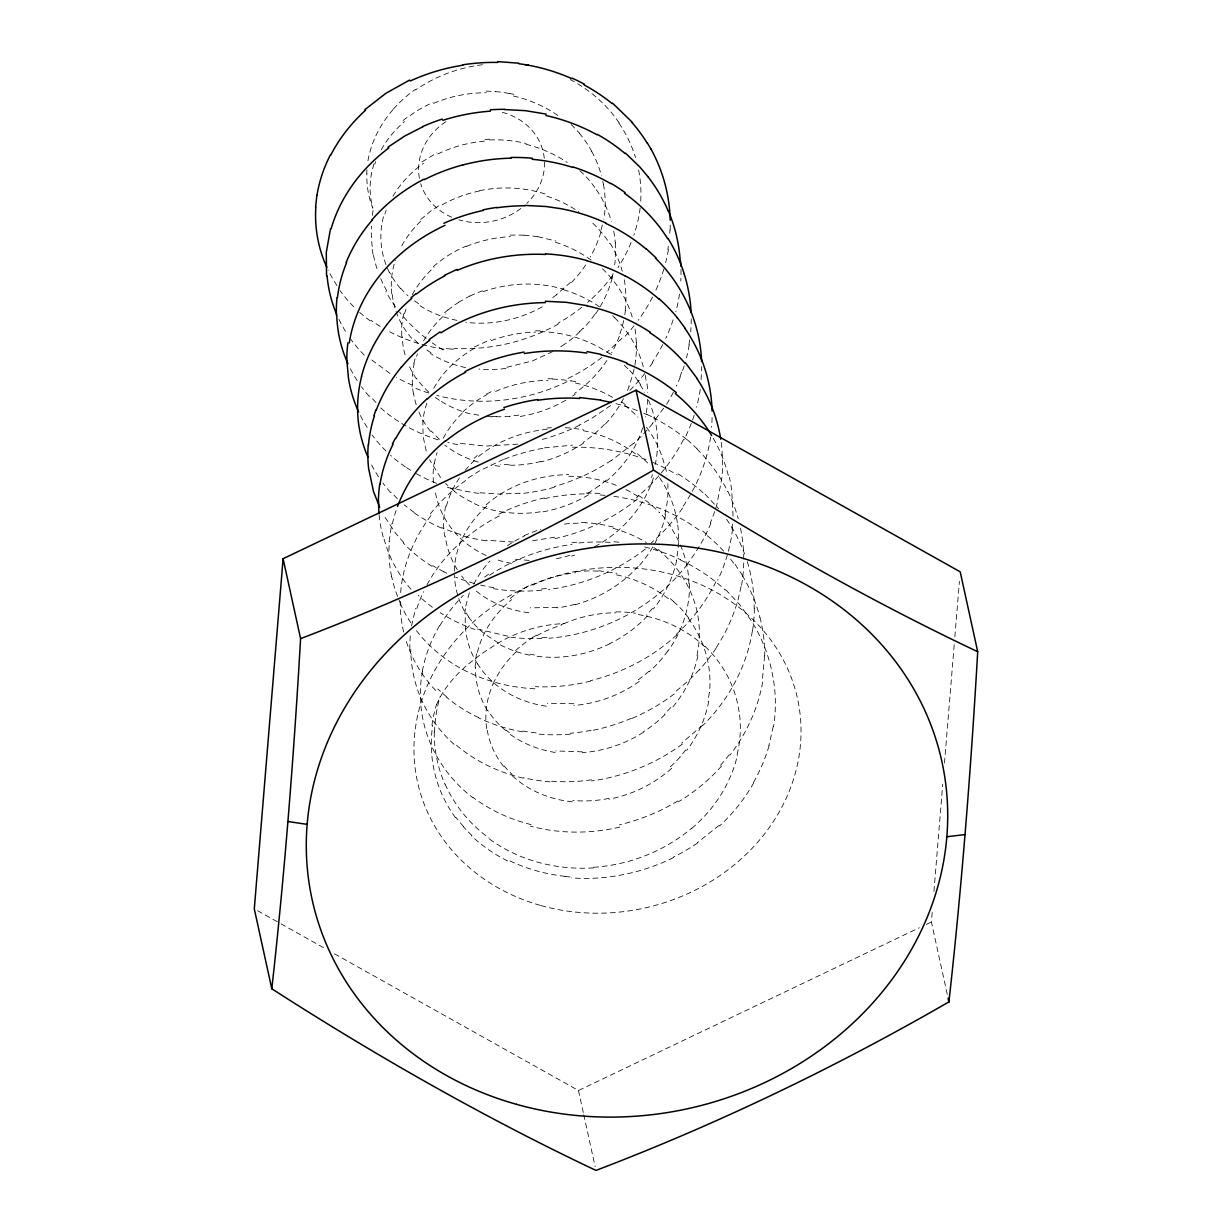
<?xml version="1.0" encoding="UTF-8"?>
<svg xmlns="http://www.w3.org/2000/svg" width="1232" height="1232" viewBox="0 0 1232 1232"><rect width="100%" height="100%" fill="white"/><g stroke="black" fill="none" stroke-linecap="round" stroke-linejoin="round"><path stroke-width="0.75" stroke-dasharray="5 3.75" d="M434.203 732.039L434.311 738.492A170.416 147.132 -12.9 0 0 444.952 784.245M733.04 516.1L731.7 490.136A179.472 165.843 -11.3 0 0 729.375 477.354M475.075 667.405L476.568 652.282M764.625 655.901L762.146 681.943M669.777 233.31L669.992 230.045M947.285 994.44L931.407 921.983L932.193 912.404M933.933 891.367L942.742 784.214M944.467 763.162L954.23 644.521M954.846 636.867L959.42 581.381M701.085 379.61L701.609 369.816A176.884 163.44 -11.6 0 0 701.716 366.551M389.143 541.418L391.699 523.677M732.024 529.129L732.67 522.614M640.147 207.962L639.439 213.321A162.947 144.683 -16.9 0 1 633.802 235.312M709.324 692.446L708.015 701.177M688.919 344.914L689.658 340.032M667.852 249.588L668.345 246.338M422.453 671.163L421.498 677.076A175.283 146.362 -12.1 0 0 421.714 712.435A180.041 150.335 -13.7 0 0 440.117 761.838A174.39 146.762 -17.4 0 0 472.842 797.674M773.249 726.372L768.907 745.699M411.473 625.948L415.646 608.377M697.035 655.563L699.037 642.488L699.329 629.321A118.318 111.373 -12.8 0 0 696.142 607.684A120.89 113.39 -5 0 0 681.881 575.837A114.468 106.491 0 0 0 661.353 552.567M465.742 606.082L469.438 592.423M445.568 506.136L443.828 517.455A116.516 94.079 -11.1 0 0 444.66 536.228M741.063 586.586L738.107 599.43A180.149 164.919 -20.4 0 1 715.9 648.124M403.726 313.775L402.926 317.533A112.235 90.814 -8.8 0 0 401.678 328.852L401.74 336.398M664.926 514.452L666.666 505.767A112.081 105.228 -18.8 0 0 667.929 492.631L667.913 488.242A117.795 110.865 -13.4 0 0 667.821 483.853M602.356 224.994L600.492 232.17M413.767 363.733L415.738 356.248M373.927 163.902L371.91 171.371A112.174 90.814 -8.5 0 0 370.324 182.706L370.124 186.479A118.21 95.434 -11.8 0 0 372.049 205.128L372.819 208.162L371.664 205.066A116.578 99.638 -13.4 0 1 366.89 173.281M436.513 704.689C448.895 675.906 476.676 655.624 503.18 640.193C521.937 630.322 542.835 624.362 564.04 623.623A117.671 103.396 -5.3 0 1 611.488 612.874L615.923 612.797M679.925 376.823L682.266 370.57M663.617 408.177L652.513 423.346M685.808 749.888L679.972 756.972M729.313 754.739L720.535 765.318M652.56 608.315L646.554 615.261M670.886 707.43L664.633 714.175M699.191 669.823L689.55 679.756L673.673 693.262M579.548 331.731L582.782 328.451M622.037 338.215L606.822 352.429M651.713 483.914L636.282 497.913M570.585 282.282L556.602 294.433M702.717 725.078L681.589 743.142M676.291 634.388L686.162 624.655A180.011 164.364 -21.2 0 0 716.855 579.825M420.743 219.481L430.522 211.226L441.472 204.019M515.607 650.558L522.06 644.952M474.135 458.319L477.308 455.486M719.118 825.378L697.297 842.75M633.479 443.366L611.457 460.522M486.07 504.951C508.523 484.946 538.831 474.936 568.676 474.613M444.613 312.728L447.863 309.956M403.126 120.52L409.809 115.13M610.641 405.528L591.837 418.295L579.487 425.009M599.199 485.731L587.649 493.524M484.546 577.1L488.642 574.189M421.945 161.9L436.99 152.83M560.76 346.716L565.396 343.62M468.129 477.985L479.587 470.824L504.273 458.997M458.412 302.348L469.977 295.911M532.686 637.437L536.459 635.173M552.829 351.536L532.624 360.868L505.921 367.521M524.216 588.265L531.962 584.03M474.428 347.008L490.598 339.478M486.702 393.963L494.679 390.051M334.503 953.83L578.47 1090.52L919.303 927.758M926.218 924.462L931.407 921.983M561.114 624.501L564.04 623.623M554.785 537.214L529.005 541.279M517.794 444.182L485.115 446.076L458.196 443.197M518.857 415.092L509.848 416.2M544.482 447.863L572.433 445.152M591.483 779.841L584.584 780.703A172.603 150.643 -23.4 0 1 563.902 781.781L550.273 781.18M541.51 589.05L548.409 588.234M571.802 542.773L578.794 541.957M557.08 607.391L530.284 607.838M519.981 493.216L499.33 494.094L478.955 492.708M573.943 703.734L547.254 703.256M484.961 139.493L489.581 139.185M541.911 637.729L548.825 637.283M582.366 751.843L555.74 750.919M510.171 235.081L524.093 235.127M535.458 330.807L540.093 330.807M586.17 493.031L600.23 493.401M513.513 542.049L486.378 540.232M548.055 378.732L552.691 378.809M529.159 560.421L513.082 559.051M486.224 91.106L495.51 91.507M581.319 522.553L585.97 522.691M491.953 416.385L496.388 416.601M453.453 349.195L451.651 349.087M451.251 349.056L444.321 348.471M598.583 570.755L616.955 573.311M565.057 876.476L571.802 877.107M507.877 636.189L475.552 628.566M530.13 654.254L534.426 654.993M537.953 236.683L555.955 241.072M571.171 380.796L575.714 381.72M509.309 93.37L513.852 94.325M613.397 527.065L599.815 524.124A111.742 99.653 5.4 0 0 585.955 522.83M647.046 414.46L653.237 417.448M443.843 571.833L432.694 565.657M257.642 910.756L279.371 922.922M281.035 923.861L326.157 949.148M498.375 642.996L484.915 634.11A112.389 91.753 -19.6 0 1 476.153 626.164A115.192 93.786 -18.7 0 1 468.761 617.232M431.015 352.814L424.332 348.302M389.882 373.373L369.816 358.543M418.649 303.703L413.167 299.853M414.091 512.42L404.204 504.858M621.683 401.894L625.332 404.573M506.152 730.176L509.34 732.593M702.548 531.038L707.815 535.258M454.608 491.214L451.513 488.719A112.713 91.938 -19.3 0 1 445.661 483.437M658.165 549.426L661.646 552.275M637.452 453.776L644.274 459.659A112.435 104.766 -0.6 0 1 649.495 464.972M670.27 598.66L673.704 601.586M446.954 697.235L437.807 688.965M687.24 439.732L697.158 448.756M579.887 170.755L582.089 172.773A112.774 105.12 -0.8 0 1 591.16 182.629L596.534 189.682M439.393 439.377L431.185 431M418.172 343.297L412.566 337.799M704.858 646.754L700.377 642.75A126.157 113.236 -6.5 0 0 635.265 614.106M612.612 315.715L614.783 317.764M571.155 124.447L579.379 133.071M397.351 498.683L390.944 492.138M376.006 402.448L369.6 395.888M725.663 589.681L739.323 604.204L750.95 620.189A180.103 166.32 -10 0 1 773.542 680.819M705.043 494.171L718.656 508.708M400.662 288.303L403.311 291.168A111.019 90.66 -19.7 0 0 407.961 295.742M403.68 542.465L395.703 533.364L383.491 514.868M504.134 765.934L506.691 768.86A113.067 92.261 -19.4 0 0 512.173 774.435M463.509 826.703L455.886 817.34M688.75 618.002L683.175 611.087A111.789 104.073 -0.2 0 0 673.642 601.647M440.563 477.585L429.645 459.767M670.531 526.033L667.99 522.43A112.728 105.228 -1.5 0 0 659.366 512.25M735.073 564.318L742.326 575.252M468.853 617.186L464.741 610.764M638.084 380.811L640.548 384.492M726.603 519.242L730.237 524.74A181.073 167.075 -9.2 0 1 744.605 554.03M426.226 451.004L423.084 436.328L422.853 421.267A115.392 93.447 -8.4 0 1 427.981 400.107M578.47 1090.52L583.352 1112.804M583.752 1114.667L595.148 1166.689M373.034 254.362L371.741 246.569M391.776 293.924L391.145 286.44M433.418 482.559L433.094 475.028A112.512 90.999 -9.2 0 1 434.08 463.694M636.39 342.742L635.142 329.699A121.029 113.637 -6.1 0 0 634.619 326.819M688.919 583.737L688.38 574.99A120.182 112.682 -4.6 0 0 670.054 526.326M409.856 649.603L409.84 643.689A170.925 142.943 -10.5 0 1 410.564 633.34M434.557 732.024A176.422 152.352 -12.9 0 1 440.024 696.881M445.122 784.183A168.645 145.53 -12.4 0 0 471.348 822.807A162.947 141.126 -14.8 0 0 489.243 838.207M593.531 867.913A159.806 139.509 -17.5 0 1 488.873 838.592M593.547 867.282A151.459 133.995 -18 0 0 604.82 866.158A151.721 134.334 -18.1 0 0 691.676 828.197M691.83 828.335A142.727 128.775 -16.1 0 0 699.699 821.143A143.898 129.591 -16.4 0 0 737.475 755.108M739.6 714.914A135.797 122.738 -14.1 0 1 737.013 755.031M705.151 646.492A133.734 121.198 -12.1 0 1 739.477 714.93M615.938 611.873A119.874 106.891 -6 0 1 635.45 613.213M372.203 246.492A127.959 121.768 -37.2 0 1 371.402 226.18M372.341 215.4A127.959 121.768 -37.2 0 1 373.496 208.254M386.833 290.968A132.07 126.665 -29.9 0 1 379.441 275.475M376.961 268.561A132.07 126.665 -29.9 0 1 373.265 254.316M443.32 349.996A164.457 157.403 -10.1 0 1 432.201 342.835M426.18 338.369A164.457 157.403 -10.1 0 1 399.507 312.004M395.518 306.737A164.457 157.403 -10.1 0 1 385.77 291.522M444.121 349.118A178.886 152.922 -21.2 0 1 387.125 330.438M380.226 326.434A178.886 152.922 -21.2 0 1 371.032 320.32M631.107 242.458A162.947 144.683 -16.9 0 1 617.91 267.714M612.674 275.306A162.947 144.683 -16.9 0 1 587.679 302.394M581.781 307.276A162.947 144.683 -16.9 0 1 557.896 323.261M638.623 170.031A152.737 137.953 -11.6 0 1 640.702 201.586M618.88 123.015A152.737 137.953 -11.6 0 1 635.496 157.511M619.126 122.877A145.699 131.208 -9.8 0 0 588.881 91.307A142.943 128.59 -8.6 0 0 570.308 79.587M482.497 64.742A134.365 118.087 -6.3 0 0 424.301 84.407A128.944 112.189 -7.5 0 0 415.677 89.813M393.408 109.032A125.556 108.893 -7.8 0 1 415.338 89.428M367.952 160.714A124.37 107.492 -8.1 0 1 393.501 109.094M366.751 173.281A117.641 100.793 -11.7 0 1 366.936 169.693M558.358 324.001A171.125 150.427 -16.7 0 1 453.961 348.41M374.79 164.087A120.135 97.836 -6 0 1 375.683 161.654M381.242 149.78A120.135 97.836 -6 0 1 404.481 121.552M410.194 115.5A115.007 96.866 1.2 0 1 433.033 102.472M433.556 103.365A120.135 102.934 3.2 0 1 486.27 92.739M495.495 91.63A112.02 100.131 5.4 0 1 509.278 93.493M513.405 96.004A119.966 108.385 5.1 0 1 558.65 116.008M579.225 133.179A116.039 108.508 -2.5 0 1 591.776 151.367M591.668 151.413A121.183 113.837 -6.7 0 1 601.462 175.729M602.818 181.397A121.183 113.837 -6.7 0 1 603.372 184.261M603.449 184.246A115.546 108.739 -13.6 0 1 603.896 219.25M600.846 232.247A121.029 112.867 -23.6 0 1 590.251 257.088M585.693 264.957A119.258 110.233 -26.8 0 1 571.14 282.79M556.787 294.664A117.44 105.582 -30 0 1 550.427 299.114M542.28 306.814A116.84 103.811 -30.1 0 1 465.696 322.26M456.98 320.366A120.212 101.517 -26.2 0 1 418.033 304.412M400.462 288.442A117.625 95.542 -17.7 0 1 389.697 272.595M389.512 272.672A121.321 98.083 -15 0 1 381.212 243.951A114.006 92.092 -10.3 0 1 384.261 213.906M384.892 214.045A119.211 97.005 -6.3 0 1 386.17 210.395M392.931 196.258A119.211 97.005 -6.3 0 1 423.454 163.317M437.791 154A120.428 102.672 2.7 0 1 485.177 141.049M489.643 139.986A114.268 101.193 5.3 0 1 526.218 143.513M526.002 144.283A120.012 108.57 5.1 0 1 567.244 162.47M596.38 189.774A118.626 111.203 -4.4 0 1 606.96 209.009A120.659 113.436 -8 0 1 611.334 221.375M613.721 231.262A120.659 113.436 -8 0 1 615.292 242.843M615.338 242.827A114.022 107.184 -16.9 0 1 614.66 264.803M613.059 273.535A114.022 107.184 -16.9 0 1 611.981 277.862M612.242 277.908A120.89 112.82 -23.2 0 1 595.041 314.653M594.702 314.453A117.81 108.339 -27.9 0 1 583.09 328.698M579.671 331.839A112.882 102.364 -29.6 0 1 565.488 343.743M505.952 368.399A114.36 98.36 -28.3 0 1 478.894 369.046M465.604 367.598A120.952 101.702 -25.6 0 1 430.461 353.461M411.719 338.369A119.596 97.205 -18 0 1 392.176 293.863M391.283 286.425A114.899 92.893 -9.6 0 1 395.38 260.183M401.74 245.861A120.736 98.637 -5 0 1 421.744 220.189M442.134 204.835A119.874 101.748 2.2 0 1 479.648 190.929M479.571 190.698A118.503 103.134 4.5 0 1 511.465 188.034A115.007 102.241 5.4 0 1 547.47 194.748M546.946 196.211A116.84 106.383 4.5 0 1 579.055 212.058M592.823 223.238A116.84 106.383 4.5 0 1 609.671 243.474M610.086 243.274A120.228 112.743 -4.8 0 1 622.283 271.256M624.254 279.756A120.228 112.743 -4.8 0 1 625.517 288.427L625.933 297.189A112.543 105.721 -18.2 0 1 625.225 310.356M625.409 310.372A116.994 109.648 -20.6 0 1 624.793 314.761M623.7 320.582A116.994 109.648 -20.6 0 1 619.018 336.259M619.296 336.351A121.013 112.497 -24.9 0 1 611.657 352.737M606.883 360.529A121.013 112.497 -24.9 0 1 601.509 367.968M601.478 367.952A114.468 104.674 -28.8 0 1 574.574 393.408M575.19 394.255A120.089 107.677 -30.1 0 1 572.572 396.011M565.888 400.169A120.089 107.677 -30.1 0 1 518.949 416.632M509.832 416.354A112.158 96.05 -27.9 0 1 496.373 416.724M491.845 416.847A118.226 100.131 -26.6 0 1 487.441 416.462M478.74 415.199A118.226 100.131 -26.6 0 1 470.285 413.305M470.054 413.798A120.49 100.639 -24.5 0 1 439.485 400.261M439.424 400.308A114.73 94.217 -21.2 0 1 433.926 396.396M428.813 392.146A114.73 94.217 -21.2 0 1 416.709 378.578M416.37 378.748A120.413 97.59 -16.7 0 1 408.916 365.457M405.082 354.847A120.413 97.59 -16.7 0 1 402.156 336.351M404.527 313.883A119.673 97.236 -6.8 0 1 406.883 306.537M412.289 294.664A119.673 97.236 -6.8 0 1 434.126 267.19M433.356 266.666A114.561 95.742 0 0 1 466.327 246.061M466.497 246.4A120.474 103.026 3 0 1 510.325 236.606M524.077 235.25A112.204 100.146 5.4 0 1 537.937 236.806M555.509 242.273A120.012 109.109 4.7 0 1 591.776 260.522M602.402 268.776A114.745 106.63 0.5 0 1 621.713 292.877A121.029 113.637 -6.1 0 1 632.185 316.901M636.436 342.742A113.036 106.229 -17.7 0 1 635.512 360.314M635.666 360.329A117.44 110.018 -20.9 0 1 628.797 386.093M629.213 386.232A120.028 111.496 -25.2 0 1 627.488 390.405M623.515 398.598A120.028 111.496 -25.2 0 1 604.804 424.701M604.435 424.378A113.76 103.442 -29.4 0 1 583.183 442.334M583.66 443.012A120.536 107.939 -30.1 0 1 540.971 461.861M540.894 461.446A115.469 100.208 -29 0 1 509.186 465.249M509.263 464.71A113.221 96.573 -27.5 0 1 500.377 464.31M499.869 466.25A119.473 101.07 -26.4 0 1 491.014 465.065M478.216 462.077A119.473 101.07 -26.4 0 1 444.844 445.137M430.522 431.416A120.012 97.436 -17.5 0 1 418.788 411.811M416.2 404.727A120.012 97.436 -17.5 0 1 413.629 393.747M413.413 393.793A115.654 93.386 -11.3 0 1 414.168 363.763M416.601 356.418A119.966 97.667 -6.1 0 1 417.463 353.984M423.562 340.956A119.966 97.667 -6.1 0 1 445.953 313.744M447.955 310.033A112.143 94.156 0.7 0 1 458.504 302.456M470.07 296.034A118.873 101.471 2.8 0 1 482.482 290.829M482.929 291.722A120.905 103.858 3.4 0 1 518.333 284.361A114.899 101.409 5.2 0 1 563.686 289.258M563.532 289.736A119.72 108.401 5 0 1 600.123 307.261M614.737 317.81A111.465 103.95 -1 0 1 623.685 327.727L628.951 334.858A118.565 111.173 -4.7 0 1 637.391 350.319A120.721 113.513 -8.4 0 1 643.289 366.766M645.26 375.283A120.721 113.513 -8.4 0 1 646.523 383.937M647.046 383.876A116.686 109.787 -15.2 0 1 647.662 392.685M647.647 399.307A116.686 109.787 -15.2 0 1 645.537 416.97M642.704 427.827A116.686 109.787 -15.2 0 1 607.053 480.603M606.467 479.956A112.328 101.779 -29.7 0 1 599.276 485.839M588.434 494.802A120.597 107.538 -30.1 0 1 540.309 512.266M540.263 511.804A114.16 98.344 -28.4 0 1 504.335 512.096M504.242 512.358A121.09 101.994 -25.8 0 1 471.548 502.363M471.733 502.086A117.748 97.128 -22.2 0 1 454.392 491.414M433.772 388.28A121.075 98.806 -5.3 0 1 445.43 371.71A115.885 95.973 -1.7 0 1 475.152 347.901M491.214 340.633A120.459 103.611 3.5 0 1 535.52 332.147M540.093 331.608A114.699 102.087 5.4 0 1 576.283 337.583A121.059 110.048 4.7 0 1 608.993 353.338M609.209 353.076A116.054 107.461 1.6 0 1 611.688 354.785M624.378 365.288A116.054 107.461 1.6 0 1 629.567 370.601M629.752 370.447A112.174 104.797 -1.9 0 1 638.037 380.842M640.086 384.754A120.289 112.836 -5.1 0 1 644.598 392.315M648.463 400.184A120.289 112.836 -5.1 0 1 657.195 433.91L657.364 438.284A112.697 105.906 -17.6 0 1 657.01 451.466M657.226 451.466A115.9 108.77 -19.3 0 1 655.178 464.587M652.467 474.628A115.9 108.77 -19.3 0 1 651.497 477.462M653.407 477.924A117.533 109.386 -24.6 0 1 593.531 547.224M574.574 555.139A117.533 109.386 -24.6 0 1 571.571 556.079M569.738 555.309A118.087 103.519 -29.6 0 1 553.245 559.374M511.496 563.363A117.81 99.13 -25.7 0 1 495.649 559.251M486.209 555.509A117.81 99.13 -25.7 0 1 434.927 489.874M434.342 463.709A116.917 94.71 -8.2 0 1 437.114 452.529M443.304 438.13A120.751 98.806 -4.5 0 1 463.093 412.366M462.693 412.104A114.345 95.511 -0.1 0 1 487.117 394.517M495.541 391.453A120.228 102.934 3.1 0 1 548.101 380.38M552.691 379.086A112.99 100.654 5.4 0 1 571.109 381.073M575.406 382.983A120.197 108.524 5.2 0 1 613.382 397.89M624.655 405.343A116.624 108.231 0.9 0 1 637.945 417.186M646.492 427.258A116.624 108.231 0.9 0 1 664.895 466.589M665.295 466.512A117.795 110.865 -13.4 0 1 666.928 475.121M665.757 514.591A119.858 111.958 -22.7 0 1 638.438 566.535M638.161 566.304A114.838 104.812 -29 0 1 609.424 589.928A121.152 108.046 -30.1 0 1 575.205 604.696M575.113 604.25A118.272 103.195 -29.4 0 1 557.095 607.869M528.836 612.735A117.918 99.653 -26.3 0 1 474.936 589.974M469.5 584.984A117.918 99.653 -26.3 0 1 461.723 576.083M457.303 569.661A117.918 99.653 -26.3 0 1 445.214 536.105M446.369 506.244A119.797 97.328 -6.9 0 1 459.49 477.893M465.172 470.331A119.797 97.328 -6.9 0 1 475.598 459.382M478.509 456.533A117.179 98.19 0.4 0 1 547.07 429.337M546.916 428.074A114.283 100.808 5.2 0 1 551.505 427.72M565.288 427.689A114.283 100.808 5.2 0 1 583.568 429.906M583.383 430.692A120.028 108.216 5.2 0 1 636.574 454.7M659.567 477.723A117.733 110.233 -3.4 0 1 667.682 491.66A121.075 113.821 -7.9 0 1 677.692 525.048M677.754 525.032A114.068 107.307 -15.8 0 1 676.26 560.113M676.722 560.175A120.305 112.451 -22.3 0 1 653.437 608.931M647.401 615.954A115.823 105.367 -29.4 0 1 609.855 643.504M609.948 643.674A120.828 107.292 -30.1 0 1 574.651 655.332A114.622 98.93 -28.6 0 1 534.18 655.794M529.775 655.178A120.936 101.501 -25.3 0 1 497.944 643.551M464.356 610.949A120.228 97.266 -15.4 0 1 454.454 574.974M454.3 571.217A115.038 92.954 -10 0 1 462.477 537.86M462.585 537.922A120.182 98.144 -5.1 0 1 487.164 505.767M568.722 476.26A116.763 103.58 5.4 0 1 617.632 485.901M625.887 489.612A116.763 103.58 5.4 0 1 637.622 496.25M638.345 495.341A116.27 107.538 1.9 0 1 659.151 512.404M689.473 583.706A117.286 110.218 -17.6 0 1 667.944 651.035M667.821 650.927A116.516 107.092 -28 0 1 649.372 671.594M649.018 671.224A112.805 102.025 -29.8 0 1 638.13 679.879M639.285 681.419A119.427 107.169 -30.1 0 1 573.927 705.459M546.33 706.198A116.978 98.575 -25.9 0 1 477.708 664.033M477.631 664.033A119.211 96.65 -16.8 0 1 465.573 613.613M464.834 613.644A112.174 90.752 -9 0 1 465.804 606.082M473.796 584.199A120.567 98.36 -5.4 0 1 489.966 561.037M507.353 545.807A114.899 95.542 -0.9 0 1 524.339 536.043M524.108 535.72A120.875 103.257 2.9 0 1 540.817 529.313M564.456 524.077A118.38 103.442 4.7 0 1 581.335 523.184M613.012 528.297A120.674 109.355 4.9 0 1 646.338 542.557M653.853 547.516A120.674 109.355 4.9 0 1 657.441 550.18M697.882 655.686A120.274 112.435 -22.3 0 1 671.825 708.154M665.003 714.514A115.284 104.658 -29.6 0 1 643.196 731.916M643.443 732.316A121.167 108.262 -30.1 0 1 609.486 747.716A117.363 102.595 -29.5 0 1 582.336 752.598M555.216 752.475A120.228 101.209 -25.8 0 1 508.708 733.256M505.782 730.514A114.992 93.894 -19.6 0 1 487.703 710.233M487.333 710.402A119.981 97.143 -16 0 1 475.537 667.359M477.431 652.39A119.335 96.866 -7.2 0 1 511.665 599.584M510.202 598.413A112.574 94.464 0.6 0 1 524.385 588.465M532.686 585.092A120.582 102.841 2.7 0 1 575.667 572.695M575.498 571.771A116.532 102.61 5.1 0 1 598.552 571.201M616.57 574.851A120.197 108.493 5.2 0 1 669.423 599.537M688.272 618.325A120.151 112.543 -3.7 0 1 708.693 666.173A115.146 108.339 -15.2 0 1 709.493 692.446M708.754 701.27A120.32 112.559 -21.9 0 1 686.671 750.473M680.064 757.049A112.512 102.502 -29.2 0 1 670.285 766.843M671.702 768.291A118.796 107.723 -29.6 0 1 608.993 799.152M608.885 798.382A114.114 98.668 -28.7 0 1 572.788 800.4M572.387 801.816A119.057 100.654 -26.3 0 1 511.511 775.02M503.488 766.335A120.043 97.436 -17.4 0 1 486.979 728.543M486.702 728.605A115.223 93.031 -11.2 0 1 493.108 683.945M493.046 683.96A120.259 98.113 -5.4 0 1 516.716 651.343M522.152 645.029A111.511 93.663 0.8 0 1 532.778 637.529M536.829 635.65A118.796 100.885 2.2 0 1 561.392 625.117M370.37 320.982A173.743 147.085 -19.4 0 1 358.312 311.126M353.861 306.86A173.743 147.085 -19.4 0 1 340.094 290.66M336.952 285.547A178.886 149.395 -13.9 0 1 328.082 270.039M670.223 225.148A177.177 163.594 -13.4 0 1 670.1 230.045M668.437 249.649A178.933 164.333 -18.8 0 1 665.665 262.601M663.879 269.007A178.933 164.333 -18.8 0 1 655.532 290.921M652.575 297.004A178.933 164.333 -18.8 0 1 638.253 320.243M634.08 325.741A178.933 164.333 -18.8 0 1 622.73 338.785M601.894 357.372A176.037 157.742 -23.6 0 1 565.919 379.425M567.059 381.735A176.869 157.003 -24.1 0 1 436.744 395.395M428.705 393.054A176.869 157.003 -24.1 0 1 411.734 386.632M412.551 385.231A181.366 154.616 -20.9 0 1 396.581 377.562M364.272 355.124A177.839 149.38 -16.6 0 1 350.535 338.877M345.53 331.393A177.839 149.38 -16.6 0 1 338.461 318.303M680.988 269.546A174.621 161.13 -14.5 0 1 680.772 281.004M679.463 294.078A174.621 161.13 -14.5 0 1 675.814 311.896M673.134 319.796A180.935 165.873 -19.8 0 1 665.757 338.492M662.785 344.56A180.935 165.873 -19.8 0 1 652.452 362.131M652.837 362.347A176.13 160.899 -21.1 0 1 648.941 367.983M644.798 373.481A176.13 160.899 -21.1 0 1 628.613 391.545M579.579 425.194A180.796 160.052 -24.1 0 1 540.109 440.009M457.688 444.66A178.871 153.338 -21.6 0 1 447.801 442.504M438.161 439.824A178.871 153.338 -21.6 0 1 379.872 407.207M369.107 396.242A178.732 149.565 -15 0 1 361.5 386.802M357.234 380.642A178.732 149.565 -15 0 1 349.21 366.397M691.214 318.842A171.248 158.081 -14.3 0 1 690.705 331.885M689.212 344.945A177.177 162.701 -18.7 0 1 686.455 357.896M684.176 365.904A177.177 162.701 -18.7 0 1 682.605 370.663M680.28 376.93A181.289 166.551 -19.1 0 1 676.322 386.17M673.38 392.238A181.289 166.551 -19.1 0 1 664.941 406.96M652.714 423.485A178.363 161.839 -22.4 0 1 633.664 443.535M611.349 460.368A179.795 159.159 -24.1 0 1 554.215 486.563M554.369 487.225A178.625 157.28 -23.9 0 1 519.981 493.693M478.771 493.354A177.824 151.859 -21 0 1 452.452 487.995M452.144 488.657A180.057 154.416 -21.9 0 1 445.799 486.686M436.528 483.329A180.057 154.416 -21.9 0 1 416.154 473.565M410.687 470.285A180.057 154.416 -21.9 0 1 405.374 466.805M405.313 466.851A173.62 146.839 -19 0 1 390.529 455.27M386.047 451.051A173.62 146.839 -19 0 1 372.141 434.988M367.213 427.473A179.98 150.443 -14.4 0 1 359.898 414.522M700.253 389.404A178.424 163.964 -18.5 0 1 696.557 407.191M694.217 415.153A178.424 163.964 -18.5 0 1 683.945 439.901M683.39 439.685A178.902 162.917 -21.9 0 1 651.482 483.714M637.36 499.083A178.717 160.098 -23.7 0 1 555.016 538.584M486.209 540.817A179.934 154.508 -21.7 0 1 460.06 535.027M460.368 534.38A177.531 150.35 -19.6 0 1 441.98 527.727M441.703 528.158A180.165 153.384 -20.6 0 1 413.89 512.635M390.529 492.43A176.977 148.317 -15.7 0 1 382.859 483.036M378.547 476.876A176.977 148.317 -15.7 0 1 371.094 463.971M712.081 417.494A174.436 161.146 -13.1 0 1 711.588 427.288M710.602 437.067A177.47 162.763 -19.8 0 1 682.051 507.83M682.528 508.108A176.376 160.822 -21.5 0 1 651.435 542.773M645.306 549.041A178.779 159.914 -23.7 0 1 548.486 589.497M541.526 590.205A174.544 152.152 -23.2 0 1 493.493 588.665M493.786 587.695A180.442 153.661 -20.6 0 1 480.665 585.092M474.243 583.429A180.442 153.661 -20.6 0 1 455.64 577.115M446.754 573.203A180.442 153.661 -20.6 0 1 443.874 571.802M432.093 566.366A177.223 150.135 -19.2 0 1 403.187 542.835M721.244 442.442A179.626 165.781 -9.5 0 1 721.659 445.661L722.568 458.627A172.172 158.913 -14.5 0 1 721.844 478.185L716.962 504.088A175.699 160.545 -21.3 0 1 710.34 522.922M710.941 523.107A180.842 165.796 -19.9 0 1 687.117 564.148M687.41 564.318A174.266 158.173 -22.4 0 1 635.296 610.302M635.358 610.379A178.933 159.174 -24 0 1 548.825 638.238M541.88 638.453A173.419 150.427 -22.7 0 1 507.707 636.805M475.044 629.506A177.562 151.243 -20.6 0 1 440.209 612.674M432.432 607.299A177.562 151.243 -20.6 0 1 418.218 595.272M411.011 589.235A175.914 148.579 -18.6 0 1 383.491 536.936M383.198 537.013A177.577 148.225 -13.9 0 1 379.163 515.376M713.313 438.376A176.022 159.929 -2.2 0 1 728.82 477.477M732.532 529.159A177.762 163.671 -17.1 0 1 717.717 580.149M676.83 634.896A175.899 157.912 -23.5 0 1 630.399 666.296A180.919 160.56 -24 0 1 590.621 680.649M590.713 681.08A174.621 153.861 -24 0 1 535.381 686.655M534.981 688.811A176.73 151.32 -21.4 0 1 416.077 630.199M410.826 622.807A176.73 151.32 -21.4 0 1 400.785 604.573M401.047 604.465A180.95 151.151 -14 0 1 391.653 576.591M391.637 576.591A176.546 147.347 -12.8 0 1 389.327 541.418M392.361 523.769A178.347 149.888 -7.7 0 1 397.043 507.861M615.923 403.649A179.81 162.347 -1.6 0 1 637.391 410.626M643.782 413.274A179.81 162.347 -1.6 0 1 646.923 414.676M653.114 417.648A179.472 163.178 -2.6 0 1 687.117 439.855M696.942 448.941A175.283 161.269 -7.1 0 1 727.696 491.414M740.494 528.158A180.088 166.382 -10.9 0 1 742.588 540.987A174.436 161.038 -13.9 0 1 741.356 586.617M727.85 491.352A180.088 166.382 -10.9 0 1 738.214 518.703M716.069 648.217A179.133 163.163 -21.7 0 1 699.314 669.931M674.227 693.924A177.5 158.651 -23.8 0 1 631.554 718.61M631.431 718.318A180.888 160.36 -24.1 0 1 591.098 730.699M591.052 730.345A173.481 152.568 -23.9 0 1 570.416 733.256M570.401 734.149A174.59 151.952 -23 0 1 535.92 733.856M536.151 732.855A173.943 148.81 -21.3 0 1 522.768 731.038M522.491 731.839A180.75 154.893 -21.5 0 1 478.617 717.871M478.74 717.686A176.992 150.258 -19.9 0 1 446.754 697.42M435.697 690.49A177.023 148.287 -15.5 0 1 405.559 639.085M403.634 631.985A177.023 148.287 -15.5 0 1 400.246 601.385M400.646 592.561A177.023 148.287 -15.5 0 1 431.693 514.653M430.322 513.96A175.545 148.779 -5.2 0 1 468.591 478.478M504.35 459.166A180.611 157.711 -1.2 0 1 544.513 448.048M572.495 447.231A176.407 156.449 -0.8 0 1 646.846 459.983M653.176 462.539A176.407 156.449 -0.8 0 1 677.277 474.982M678.108 473.92A177.038 160.822 -2.3 0 1 704.796 494.386M747.27 561.684A178.856 165.227 -10.9 0 1 753.414 591.961A173.928 160.653 -12.6 0 1 754.153 608.208M754.323 608.192A173.158 159.76 -14.6 0 1 752.475 631.077M752.352 631.061A178.594 163.779 -19.8 0 1 702.979 725.309M682.374 744.097A179.148 159.883 -23.9 0 1 591.56 780.919M550.119 781.843A176.407 151.397 -21.6 0 1 523.446 777.669M523.246 778.162A178.347 152.429 -21.2 0 1 454.762 743.805M454.084 744.344A176.653 148.733 -17.4 0 1 410.795 649.526M416.847 608.608A176.222 148.518 -6.5 0 1 423.531 591.653M426.996 584.784A176.222 148.518 -6.5 0 1 499.853 515.577M498.852 514.114A179.826 156.68 -1.3 0 1 544.39 497.928M544.59 498.652A178.378 156.048 -1.1 0 1 586.186 493.832M600.107 494.987A178.178 159.606 -1.1 0 1 605.297 495.387M613.921 496.373A178.178 159.606 -1.1 0 1 701.655 531.978M707.353 535.704A174.405 159.544 -4.4 0 1 724.247 551.797M730.684 559.328A174.405 159.544 -4.4 0 1 734.688 564.549M742.188 575.329A180.842 166.89 -9.3 0 1 759.882 617.232M759.898 617.232A177.423 163.902 -11.4 0 1 764.749 655.886M762.67 682.004A179.502 164.903 -18.7 0 1 729.96 755.154M721.552 766.073A174.482 158.158 -22.4 0 1 678.432 801.786M677.877 800.939A180.195 159.898 -24.1 0 1 619.48 824.778M619.896 827.072A175.529 154.755 -23.9 0 1 530.484 826.148M531.115 824.608A179.472 152.876 -20.6 0 1 473.073 797.458M422.345 671.163A178.301 150.196 -6.5 0 1 439.655 625.594M439.855 625.671A180.288 152.722 -5.2 0 1 463.294 595.364M489.581 575.252A179.056 154.585 -2.4 0 1 572.079 544.421M578.917 542.973A174.79 153.415 -0.9 0 1 613.798 542.573M613.89 541.772A173.034 155.201 -1.1 0 1 619.126 542.249M644.86 547.023A180.272 162.716 -1.5 0 1 680.68 559.744M680.526 560.021A178.394 161.669 -2 0 1 725.263 590.051M773.619 680.803A174.22 160.961 -12.2 0 1 773.634 726.418M769.061 745.73A181.273 166.104 -20 0 1 753.337 782.69M753.722 782.859A177.085 161.931 -20.8 0 1 719.642 825.871M697.512 843.027A179.549 159.898 -24 0 1 673.226 857.21M673.427 857.626A179.425 159.513 -24.1 0 1 620.004 875.244A174.051 152.475 -23.6 0 1 571.648 877.908M565.088 876.352A179.78 153.23 -20.8 0 1 508.246 860.105M507.63 860.968A177.701 151.29 -20.5 0 1 471.548 835.866M471.964 835.512A171.217 144.021 -17.2 0 1 463.432 826.764M455.44 817.601A176.33 147.47 -14.7 0 1 432.648 725.309M431.939 725.294A177.3 148.595 -8.9 0 1 436.482 704.673M502.363 112.328A63.309 55.933 -12.4 0 1 526.834 203.342M520.859 208.47A63.309 55.933 -12.4 0 1 458.951 219.866M451.697 217.232A63.309 55.933 -12.4 0 1 420.728 183.722M419.388 178.286A63.309 55.933 -12.4 0 1 447.57 120.613M540.971 905.551A194.533 171.833 -12.4 0 0 798.167 701.763A194.533 171.833 -12.4 0 0 483.36 613.551A194.533 171.833 -12.4 0 0 540.971 905.551"/><path stroke-width="1.5" d="M283.098 558.727L254.3 908.893L271.795 988.772A1145.976 140.463 -88.9 0 0 287.903 821.513A1145.976 140.463 -88.9 0 0 300.593 638.607L283.098 558.727L636.035 390.19L960.205 571.817L977.7 651.697A1145.976 140.463 -88.9 0 1 948.886 1002.078M315.577 207.176L316.87 195.318M330.499 228.813L326.28 252.375L326.557 275.983M373.943 415.661L375.914 409.902M392.392 443.967L395.287 438.423M371.925 219.866C386.432 203.095 404.281 189.297 423.993 179.179M364.903 109.633L385.893 93.293L409.655 80.049M411.072 297.697L416.2 293.478M429.121 339.555L440.117 331.855M387.972 147.162L404.789 135.997L423.038 126.665M444.49 275.306L456.872 269.454M965.01 834.603L946.854 836.728M545.283 301.27L566.35 302.317L587.11 305.644M524.878 205.405L545.93 206.499L559.805 208.501A178.702 161.407 -1.5 0 1 606.036 223.131M504.427 109.525L525.479 110.68L546.223 114.114M497.713 61.615L518.734 63.186M579.764 397.551L600.646 400.046M307.153 824.362L287.903 821.513M587.002 351.597L600.739 354.292M612.612 103.211L631.77 121.783M646.076 248.664L655.932 257.75M625.502 153.153L639.885 167.044L648.386 177.177M658.904 298.621L663.832 303.149A170.586 156.418 -5.3 0 1 677.307 317.81M685.577 363.009L697.42 378.84M677.354 317.779L685.238 328.374M647.416 143.066L650.727 148.733M379.733 507.291L373.527 491.63L368.645 468.653A173.235 144.668 -11.6 0 1 368.214 445.091M948.086 998.151L948.902 1001.862M636.035 390.19L653.53 470.07A1145.914 378.763 36.4 0 0 977.7 651.713M271.795 988.772A1145.914 378.763 36.4 0 0 595.965 1170.415A1145.914 519.226 -29 0 0 948.917 1001.878M653.545 470.085A1145.914 519.226 -29 0 1 300.593 638.623M525.694 64.757A142.943 128.59 -8.6 0 1 528.59 65.265M326.834 267.359A178.886 149.395 -13.9 0 1 315.823 207.176M316.963 195.334A176.484 148.348 -7.5 0 1 330.284 155.093M330.669 155.232A179.934 151.628 -6.6 0 1 365.596 110.172M410.241 81.019A180.057 156.202 -1.7 0 1 462.939 65.188M462.862 64.803A176.792 154.631 -1 0 1 497.697 62.432M518.657 63.694A178.317 160.591 -1.4 0 1 571.894 78.679M572.172 78.17A177.747 160.73 -1.6 0 1 584.492 84.269M584.076 84.916A180.272 163.81 -2.6 0 1 612.196 103.642M631.523 121.968A175.575 161.315 -6.4 0 1 647.216 143.174M650.789 148.687A180.118 166.459 -11.1 0 1 667.96 197.582A177.177 163.594 -13.4 0 1 670.193 220.251M336.644 314.252A177.839 149.38 -16.6 0 1 327.096 275.906M331.085 228.906A178.84 150.52 -6.9 0 1 388.804 147.948M422.915 126.48A179.78 157.588 -0.8 0 1 442.303 119.057M442.842 120.336A180.057 156.71 -1.4 0 1 490.459 111.142M490.351 109.802A175.006 153.831 -0.8 0 1 504.427 109.325M545.838 115.5A179.918 161.638 -1.1 0 1 597.012 134.796M597.335 134.35A178.732 161.731 -1.5 0 1 625.086 153.553M648.355 177.208A178.625 164.58 -7.9 0 1 668.221 211.042M668.345 210.995A179.025 165.488 -13.2 0 1 680.249 261.43M680.603 261.4A174.621 161.13 -14.5 0 1 680.896 266.281M347.963 363.717A178.732 149.565 -15 0 1 336.767 315.315M336.444 315.346A173.05 144.606 -10.9 0 1 337.044 297.605M337.445 297.62A174.436 145.93 -10.1 0 1 346.577 262.724M346.1 262.616A179.687 151.413 -6.6 0 1 372.264 220.066M424.316 179.656A179.841 156.541 -1.5 0 1 462.847 164.903M462.862 164.98A178.825 156.064 -1.1 0 1 511.141 158.173M511.126 157.48A172.511 153.184 -0.8 0 1 532.224 158.235M532.101 159.282A175.344 156.741 -1 0 1 572.88 167.444M573.08 166.982A180.965 163.625 -1.7 0 1 610.718 183.645M610.918 183.352A176.576 160.915 -3.1 0 1 625.117 192.608M624.532 193.285A175.329 159.837 -3.2 0 1 667.682 238.654M668.037 238.469A180.072 166.197 -9.4 0 1 684.237 274.028M684.222 274.028A178.979 165.334 -11.1 0 1 691.075 312.343M358.635 411.842A179.98 150.443 -14.4 0 1 348.471 378.132L346.854 360.591A172.757 144.406 -10.9 0 1 347.901 342.835M349.272 342.927A176.099 147.732 -8.5 0 1 445.075 225.317M443.843 223.3A180.365 156.941 -1.5 0 1 483.206 210.456M483.036 209.856A177.208 155.602 -0.9 0 1 496.819 207.407M496.881 207.777A178.594 156.757 -0.9 0 1 524.878 205.759M605.867 223.439A179.595 163.178 -2.5 0 1 645.891 248.849M655.47 258.15A174.482 160.129 -5.8 0 1 679.818 289.15A180.611 166.628 -9 0 1 698.683 337.445A176.884 163.44 -11.6 0 1 701.609 361.654M368.014 457.272A180.288 150.597 -14.1 0 1 358.558 423.408A174.236 145.499 -12.1 0 1 361.638 376.361M361.53 376.361A178.809 150.458 -7.1 0 1 411.827 298.329M416.632 293.894A173.466 148.887 -3.2 0 1 444.86 275.86M457.349 270.316A178.347 155.725 -1.2 0 1 545.576 254.454M545.607 253.884A173.712 155.478 -1 0 1 586.94 260.568M586.848 260.799A180.288 162.932 -1.7 0 1 625.209 275.999M625.271 275.922A178.655 162.239 -2.3 0 1 658.658 298.852M685.038 328.497A178.347 164.534 -9.2 0 1 700.592 357.172M700.608 357.157A181.196 167.321 -10.1 0 1 709.771 388.357A174.436 161.146 -13.1 0 1 712.05 410.98M368.46 445.106A175.375 146.824 -9.8 0 1 374.466 415.754M376.314 409.994A180.334 151.721 -7 0 1 401.386 367.09M401.493 367.151A176.099 148.933 -5.6 0 1 429.768 340.171M440.933 332.84A178.64 154.801 -1.9 0 1 545.283 302.625M587.048 305.859A179.703 162.747 -1.8 0 1 650.25 332.224M649.88 332.702A175.529 159.667 -2.6 0 1 685.084 363.363M697.22 378.963A179.626 165.781 -9.5 0 1 720.751 439.223M379.04 513.898A177.577 148.225 -13.9 0 1 378.609 502.102M378.378 502.117A172.85 144.621 -10.2 0 1 379.733 484.345M379.995 484.361A175.606 147.147 -9.1 0 1 393.07 444.182M395.703 438.577A178.933 151.012 -6.1 0 1 427.181 398.66M427.442 398.86A174.251 148.502 -4.2 0 1 465.557 372.264M465.08 371.571A179.98 157.034 -1.2 0 1 524.093 352.09M524.401 353.553A175.406 153.507 -1 0 1 586.709 353.107M600.585 354.785A178.84 161.762 -1.8 0 1 627.042 363.024M626.718 363.671A178.963 161.592 -1.4 0 1 676.306 392.638M675.336 393.624A176.022 159.929 -2.2 0 1 711.665 435.574M397.566 506.429A178.347 149.888 -7.7 0 1 445.445 440.733M445.738 441.041A175.853 150.443 -3.7 0 1 504.535 409.224M503.842 407.607A181.042 158.158 -1.1 0 1 537.753 399.522M537.891 400.246A175.637 154.123 -0.9 0 1 579.687 398.46M600.585 400.308A179.81 162.347 -1.6 0 1 610.841 402.402M516.501 1104.334A322.337 284.731 -12.4 0 0 943.004 766.951A322.337 284.731 -12.4 0 0 421.513 620.358A322.337 284.731 -12.4 0 0 516.501 1104.334"/></g></svg>
